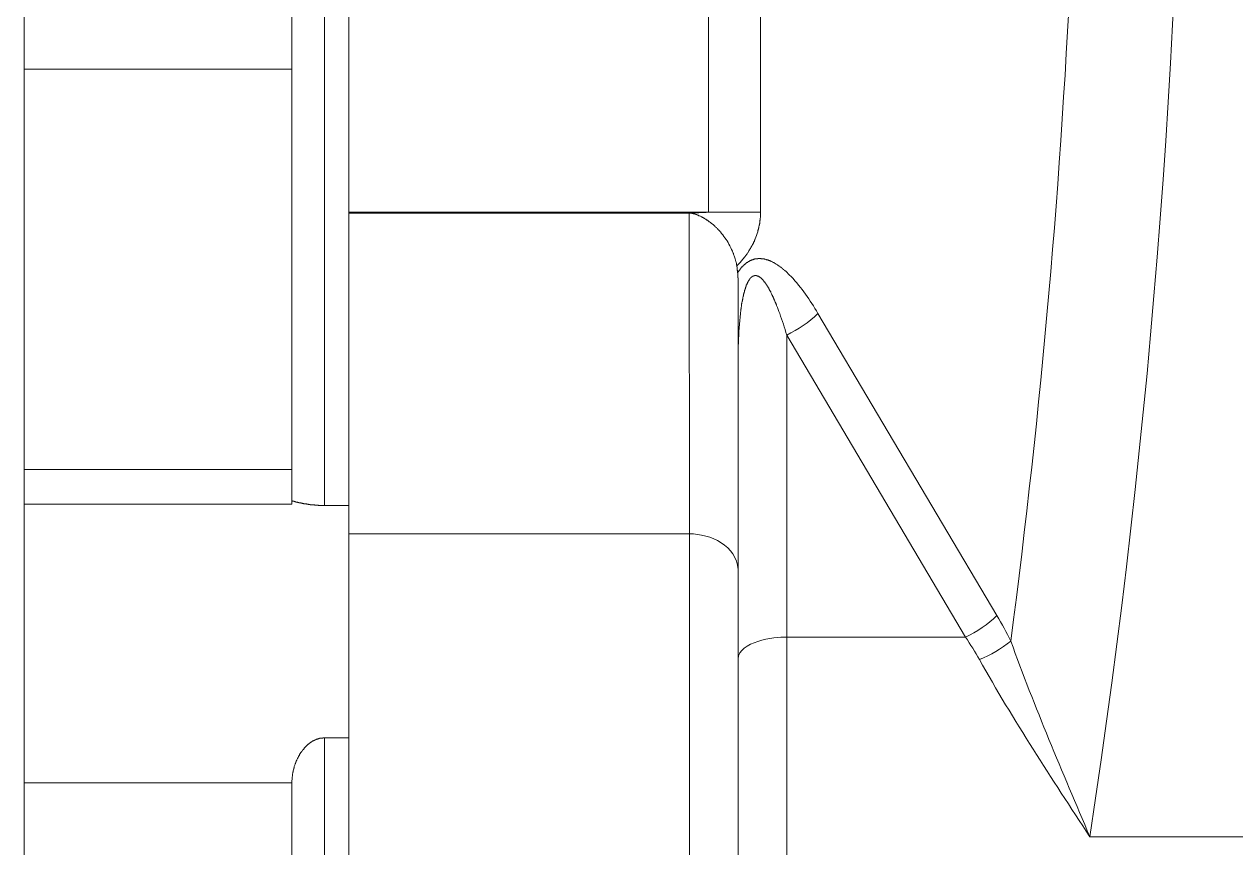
# Model space of a CAD drawing. Header units: millimetres. Extents: x -1838618 to -1600818, y -1770412 to -1553248.
# Drawn here: x -1791919.7 to -1791845, y -1686252.4 to -1686201.6 of the extents above; entities that cross this region are included whole.
import ezdxf

# ---------------------------------------------------------------- set-up
doc = ezdxf.new("R2010")
doc.units = ezdxf.units.MM
doc.header["$LTSCALE"] = 100
doc.layers.add('412equipment', color=6, linetype='Continuous')
doc.layers.add('_____1', color=160, linetype='Continuous')

# ---------------------------------------------------------------- blocks, each defined once
blk = doc.blocks.new('A$C2A4D0462')
at = {"layer": '_____1', "color": 7, "lineweight": 0}
for p, q in [((34.9593, -44.4941), (34.9593, -41.2829)), ((33.1671, -45.7013), (33.1671, -42.9641)), ((31.9331, -43.906), (31.9331, -50.4303)), ((33.0331, -43.906), (31.9331, -43.906)), ((33.2674, -44.4941), (34.7452, -44.4941)), ((34.6671, -45.818), (34.6661, -44.4989)), ((35.9311, -46.1543), (35.1953, -44.911)), ((35.0673, -45.0002), (35.8021, -46.2432)), ((35.0673, -45.0002), (35.0673, -46.2432)), ((33.0331, -45.5531), (31.9331, -45.5531)), ((33.0331, -45.5531), (33.0331, -45.6957)), ((33.0331, -45.6957), (31.9331, -45.6957)), ((33.2674, -45.7013), (33.1671, -45.7013)), ((34.6671, -45.818), (33.2674, -45.818)), ((34.6671, -47.7301), (34.6671, -45.818)), ((35.0673, -48.3144), (35.0673, -46.2432)), ((35.0673, -46.2432), (35.8021, -46.2432)), ((33.1671, -46.6573), (33.2674, -46.6573)), ((33.1671, -47.964), (33.1671, -46.6573)), ((31.9331, -46.8419), (33.0331, -46.8419)), ((33.0331, -46.8419), (33.0331, -48.097))]:
    blk.add_line(p, q, dxfattribs=at)
for points in [[(33.0331, -38.2323), (33.0331, -38.3739), (33.0331, -40.021), (33.0331, -41.0373), (33.0331, -42.8911), (33.0331, -43.906), (33.0331, -45.5531)], [(31.9331, -40.021), (31.9331, -41.0373), (31.9331, -42.8911), (31.9331, -43.906)], [(33.2674, -42.9641), (33.2674, -45.7013), (33.2674, -46.6573), (33.2674, -46.8719)], [(34.8661, -44.7442), (34.8651, -44.7432), (34.8651, -44.7342), (34.864, -44.7332), (34.864, -44.7263), (34.8633, -44.7249), (34.8633, -44.7201), (34.8623, -44.7191), (34.8623, -44.7153)], [(34.8671, -44.7704), (34.8671, -45.1349), (34.8671, -46.3321), (34.8671, -48.1142)], [(33.2674, -48.4642), (33.2674, -48.1111), (33.2674, -47.7301), (33.2674, -46.8719)]]:
    blk.add_lwpolyline(points, dxfattribs=at)
for points in [[(36.3132, -47.0641), (36.8272, -43.6873), (36.8272, -40.2401), (36.3132, -36.8632)], [(36.2381, -40.515), (36.3239, -42.435), (36.2381, -44.3539), (35.9883, -46.259)], [(34.6661, -44.4989), (34.1998, -44.4989), (33.7333, -44.4989), (33.2674, -44.4989)], [(34.7452, -44.4941), (34.8165, -44.4941), (34.888, -44.4941), (34.9593, -44.4941)], [(35.1953, -44.911), (35.1579, -44.9482), (35.1138, -44.9768), (35.0673, -45.0002)], [(34.6671, -45.818), (34.754, -45.8177), (34.863, -45.8663), (34.8671, -45.9652)], [(35.8021, -46.2432), (35.8473, -46.2218), (35.8955, -46.1891), (35.9311, -46.1543)], [(35.9883, -46.259), (35.9696, -46.2235), (35.952, -46.1887), (35.9311, -46.1543)], [(35.0673, -46.2432), (35.0139, -46.2414), (34.8714, -46.2604), (34.8671, -46.3321)], [(35.8021, -46.2432), (35.8224, -46.2735), (35.8416, -46.3035), (35.8593, -46.3352)], [(35.8593, -46.3352), (35.9058, -46.3169), (35.9489, -46.29), (35.9883, -46.259)], [(35.9883, -46.259), (36.0857, -46.5301), (36.2007, -46.7978), (36.3132, -47.0641)], [(36.3132, -47.0641), (36.1566, -46.824), (35.9988, -46.5849), (35.8593, -46.3352)]]:
    blk.add_open_spline(points, degree=3, dxfattribs=at)
for points, knots in [([(34.7452, -44.4941), (34.7452, -44.4941), (34.7452, -41.2829), (34.7452, -41.2829), (34.7452, -41.2805), (34.7452, -41.2778), (34.7452, -41.275), (34.7452, -41.275), (34.7452, -41.2698), (34.7452, -41.2698), (34.7452, -41.2698), (34.7462, -41.2688), (34.7462, -41.2688), (34.7462, -41.2688), (34.7462, -41.2671), (34.7462, -41.2671), (34.7462, -41.2643), (34.7462, -41.2619), (34.7462, -41.2592), (34.7462, -41.2592), (34.7462, -41.254), (34.7462, -41.254), (34.7462, -41.254), (34.7472, -41.253), (34.7472, -41.253), (34.7472, -41.253), (34.7472, -41.2502), (34.7472, -41.2502)], [0, 0, 0, 0, 1, 1, 1, 2, 2, 2, 3, 3, 3, 4, 4, 4, 5, 5, 5, 6, 6, 6, 7, 7, 7, 8, 8, 8, 9, 9, 9, 9]), ([(34.7452, -44.4941), (34.7452, -44.4941), (34.7441, -44.4941), (34.7441, -44.4941), (34.7441, -44.4941), (34.7441, -44.4951), (34.7441, -44.4951), (34.7441, -44.4951), (34.7364, -44.4951), (34.7364, -44.4951), (34.7364, -44.4951), (34.7353, -44.4962), (34.7353, -44.4962), (34.7297, -44.4962), (34.724, -44.4962), (34.7183, -44.4962), (34.7031, -44.4982), (34.6813, -44.4969), (34.6661, -44.4989)], [0, 0, 0, 0, 1, 1, 1, 2, 2, 2, 3, 3, 3, 4, 4, 4, 5, 5, 5, 6, 6, 6, 6]), ([(34.8623, -44.7153), (34.8623, -44.7153), (34.8613, -44.7132), (34.8613, -44.7132), (34.8613, -44.7132), (34.8613, -44.7091), (34.8613, -44.7091), (34.8613, -44.7091), (34.8602, -44.707), (34.8602, -44.707), (34.8602, -44.707), (34.8602, -44.7049), (34.8602, -44.7049), (34.8602, -44.7049), (34.859, -44.7022), (34.859, -44.7022), (34.859, -44.7022), (34.859, -44.7001), (34.859, -44.7001), (34.859, -44.7001), (34.858, -44.698), (34.858, -44.698), (34.858, -44.698), (34.858, -44.696), (34.858, -44.696), (34.858, -44.696), (34.8573, -44.6939), (34.8573, -44.6939), (34.8573, -44.6939), (34.8573, -44.6918), (34.8573, -44.6918), (34.8573, -44.6918), (34.8563, -44.6901), (34.8563, -44.6901), (34.8563, -44.6901), (34.8552, -44.6881), (34.8552, -44.6881), (34.8552, -44.6881), (34.8552, -44.686), (34.8552, -44.686), (34.8535, -44.6808), (34.852, -44.676), (34.8502, -44.6712), (34.8502, -44.6712), (34.8482, -44.667), (34.8482, -44.667), (34.8482, -44.667), (34.8482, -44.665), (34.8482, -44.665), (34.8482, -44.665), (34.8471, -44.6629), (34.8471, -44.6629), (34.8471, -44.6629), (34.8461, -44.6612), (34.8461, -44.6612), (34.8461, -44.6612), (34.8454, -44.6591), (34.8454, -44.6591), (34.8454, -44.6591), (34.8442, -44.6571), (34.8442, -44.6571), (34.8442, -44.6571), (34.8442, -44.6553), (34.8442, -44.6553), (34.8344, -44.6357), (34.8263, -44.6171), (34.8132, -44.6002), (34.8082, -44.5923), (34.8005, -44.5837), (34.7953, -44.5761), (34.7953, -44.5761), (34.7931, -44.5751), (34.7931, -44.5751), (34.7931, -44.5751), (34.792, -44.573), (34.792, -44.573), (34.792, -44.573), (34.7913, -44.572), (34.7913, -44.572), (34.7913, -44.572), (34.7882, -44.5692), (34.7882, -44.5692), (34.7882, -44.5692), (34.7872, -44.5682), (34.7872, -44.5682), (34.7872, -44.5682), (34.7853, -44.5661), (34.7853, -44.5661), (34.7853, -44.5661), (34.7843, -44.5651), (34.7843, -44.5651), (34.7843, -44.5651), (34.7832, -44.564), (34.7832, -44.564), (34.7832, -44.564), (34.7822, -44.562), (34.7822, -44.562), (34.7822, -44.562), (34.7801, -44.5609), (34.7801, -44.5609), (34.7801, -44.5609), (34.7794, -44.5599), (34.7794, -44.5599), (34.7794, -44.5599), (34.7782, -44.5582), (34.7782, -44.5582), (34.7782, -44.5582), (34.7772, -44.5571), (34.7772, -44.5571), (34.7772, -44.5571), (34.7751, -44.5561), (34.7751, -44.5561), (34.7701, -44.5509), (34.7727, -44.5547), (34.7674, -44.5478), (34.7641, -44.5444), (34.761, -44.5447), (34.7583, -44.541), (34.7557, -44.5385), (34.7533, -44.5368), (34.7502, -44.5347), (34.7502, -44.5347), (34.7493, -44.5341), (34.7493, -44.5341), (34.7493, -44.5341), (34.7483, -44.5341), (34.7483, -44.5341), (34.7483, -44.5341), (34.7472, -44.533), (34.7472, -44.533), (34.7472, -44.533), (34.7462, -44.532), (34.7462, -44.532), (34.7462, -44.532), (34.7452, -44.531), (34.7452, -44.531), (34.7452, -44.531), (34.7441, -44.531), (34.7441, -44.531), (34.7441, -44.531), (34.7434, -44.5299), (34.7434, -44.5299), (34.7434, -44.5299), (34.7434, -44.5289), (34.7434, -44.5289), (34.7434, -44.5289), (34.7424, -44.5289), (34.7424, -44.5289), (34.7424, -44.5289), (34.7412, -44.5282), (34.7412, -44.5282), (34.7412, -44.5282), (34.7402, -44.5272), (34.7402, -44.5272), (34.7402, -44.5272), (34.7391, -44.5272), (34.7391, -44.5272), (34.7391, -44.5272), (34.7381, -44.5261), (34.7381, -44.5261), (34.7381, -44.5261), (34.7371, -44.5261), (34.7371, -44.5261), (34.7371, -44.5261), (34.7364, -44.5251), (34.7364, -44.5251), (34.7364, -44.5251), (34.7353, -44.5241), (34.7353, -44.5241), (34.7353, -44.5241), (34.7341, -44.5241), (34.7341, -44.5241), (34.7341, -44.5241), (34.7331, -44.523), (34.7331, -44.523), (34.7331, -44.523), (34.7321, -44.523), (34.7321, -44.523), (34.7321, -44.523), (34.7321, -44.5223), (34.7321, -44.5223), (34.7321, -44.5223), (34.731, -44.5223), (34.731, -44.5223), (34.731, -44.5223), (34.7304, -44.5213), (34.7304, -44.5213), (34.7304, -44.5213), (34.7293, -44.5213), (34.7293, -44.5213), (34.7293, -44.5213), (34.7283, -44.5199), (34.7283, -44.5199), (34.7283, -44.5199), (34.7271, -44.5199), (34.7271, -44.5199), (34.7271, -44.5199), (34.726, -44.5189), (34.726, -44.5189), (34.726, -44.5189), (34.725, -44.5179), (34.725, -44.5179), (34.725, -44.5179), (34.7243, -44.5179), (34.7243, -44.5179), (34.7243, -44.5179), (34.7233, -44.5168), (34.7233, -44.5168), (34.7233, -44.5168), (34.7223, -44.5168), (34.7223, -44.5168), (34.7223, -44.5168), (34.7223, -44.5161), (34.7223, -44.5161), (34.7223, -44.5161), (34.72, -44.5161), (34.72, -44.5161), (34.72, -44.5161), (34.719, -44.5151), (34.719, -44.5151), (34.719, -44.5151), (34.7183, -44.5141), (34.7183, -44.5141), (34.7183, -44.5141), (34.7162, -44.5141), (34.7162, -44.5141), (34.7162, -44.5141), (34.7162, -44.513), (34.7162, -44.513), (34.7138, -44.5127), (34.7116, -44.5106), (34.7092, -44.5103), (34.7092, -44.5103), (34.7081, -44.5103), (34.7081, -44.5103), (34.7081, -44.5103), (34.7071, -44.5093), (34.7071, -44.5093), (34.7071, -44.5093), (34.7064, -44.5093), (34.7064, -44.5093), (34.7064, -44.5093), (34.7052, -44.5082), (34.7052, -44.5082), (34.7052, -44.5082), (34.7042, -44.5082), (34.7042, -44.5082), (34.7042, -44.5082), (34.7031, -44.5072), (34.7031, -44.5072), (34.7031, -44.5072), (34.7011, -44.5072), (34.7011, -44.5072), (34.7011, -44.5072), (34.7011, -44.5062), (34.7011, -44.5062), (34.7011, -44.5062), (34.6983, -44.5062), (34.6983, -44.5062), (34.6983, -44.5062), (34.6983, -44.5048), (34.6983, -44.5048), (34.6983, -44.5048), (34.6961, -44.5048), (34.6961, -44.5048), (34.6961, -44.5048), (34.695, -44.5041), (34.695, -44.5041), (34.695, -44.5041), (34.6933, -44.5041), (34.6933, -44.5041), (34.6933, -44.5041), (34.6933, -44.5031), (34.6933, -44.5031), (34.6933, -44.5031), (34.69, -44.5031), (34.69, -44.5031), (34.69, -44.5031), (34.69, -44.502), (34.69, -44.502), (34.69, -44.502), (34.6873, -44.502), (34.6873, -44.502), (34.6873, -44.502), (34.6863, -44.501), (34.6863, -44.501), (34.6863, -44.501), (34.683, -44.501), (34.683, -44.501), (34.683, -44.501), (34.6823, -44.5), (34.6823, -44.5), (34.6823, -44.5), (34.6782, -44.5), (34.6782, -44.5), (34.6782, -44.5), (34.6771, -44.4989), (34.6771, -44.4989), (34.6771, -44.4989), (34.6721, -44.4989), (34.6721, -44.4989), (34.6704, -44.4989), (34.6682, -44.4989), (34.6661, -44.4989)], [0, 0, 0, 0, 1, 1, 1, 2, 2, 2, 3, 3, 3, 4, 4, 4, 5, 5, 5, 6, 6, 6, 7, 7, 7, 8, 8, 8, 9, 9, 9, 10, 10, 10, 11, 11, 11, 12, 12, 12, 13, 13, 13, 14, 14, 14, 15, 15, 15, 16, 16, 16, 17, 17, 17, 18, 18, 18, 19, 19, 19, 20, 20, 20, 21, 21, 21, 22, 22, 22, 23, 23, 23, 24, 24, 24, 25, 25, 25, 26, 26, 26, 27, 27, 27, 28, 28, 28, 29, 29, 29, 30, 30, 30, 31, 31, 31, 32, 32, 32, 33, 33, 33, 34, 34, 34, 35, 35, 35, 36, 36, 36, 37, 37, 37, 38, 38, 38, 39, 39, 39, 40, 40, 40, 41, 41, 41, 42, 42, 42, 43, 43, 43, 44, 44, 44, 45, 45, 45, 46, 46, 46, 47, 47, 47, 48, 48, 48, 49, 49, 49, 50, 50, 50, 51, 51, 51, 52, 52, 52, 53, 53, 53, 54, 54, 54, 55, 55, 55, 56, 56, 56, 57, 57, 57, 58, 58, 58, 59, 59, 59, 60, 60, 60, 61, 61, 61, 62, 62, 62, 63, 63, 63, 64, 64, 64, 65, 65, 65, 66, 66, 66, 67, 67, 67, 68, 68, 68, 69, 69, 69, 70, 70, 70, 71, 71, 71, 72, 72, 72, 73, 73, 73, 74, 74, 74, 75, 75, 75, 76, 76, 76, 77, 77, 77, 78, 78, 78, 79, 79, 79, 80, 80, 80, 81, 81, 81, 82, 82, 82, 83, 83, 83, 84, 84, 84, 85, 85, 85, 86, 86, 86, 87, 87, 87, 88, 88, 88, 89, 89, 89, 90, 90, 90, 91, 91, 91, 92, 92, 92, 93, 93, 93, 94, 94, 94, 95, 95, 95, 96, 96, 96, 97, 97, 97, 98, 98, 98, 99, 99, 99, 100, 100, 100, 101, 101, 101, 101]), ([(34.9593, -44.4941), (34.9593, -44.4982), (34.9593, -44.5027), (34.9593, -44.5072), (34.9593, -44.5072), (34.9593, -44.5168), (34.9593, -44.5168), (34.9593, -44.5168), (34.9582, -44.5189), (34.9582, -44.5189), (34.9582, -44.5189), (34.9582, -44.5213), (34.9582, -44.5213), (34.9589, -44.5306), (34.9569, -44.5251), (34.9572, -44.5341), (34.9572, -44.5341), (34.9562, -44.5361), (34.9562, -44.5361), (34.9562, -44.5361), (34.9562, -44.541), (34.9562, -44.541), (34.9562, -44.541), (34.955, -44.542), (34.955, -44.542), (34.955, -44.542), (34.955, -44.5461), (34.955, -44.5461), (34.955, -44.5461), (34.9543, -44.5478), (34.9543, -44.5478), (34.9543, -44.5478), (34.9543, -44.5513), (34.9543, -44.5513), (34.9543, -44.5513), (34.9532, -44.553), (34.9532, -44.553), (34.9532, -44.553), (34.9532, -44.5561), (34.9532, -44.5561), (34.9532, -44.5561), (34.9522, -44.5582), (34.9522, -44.5582), (34.9522, -44.5582), (34.9522, -44.5589), (34.9522, -44.5589), (34.9522, -44.5589), (34.9512, -44.5609), (34.9512, -44.5609), (34.9512, -44.5609), (34.9512, -44.5651), (34.9512, -44.5651), (34.9512, -44.5651), (34.9501, -44.5661), (34.9501, -44.5661), (34.9501, -44.5661), (34.9501, -44.5682), (34.9501, -44.5682), (34.9501, -44.5682), (34.9491, -44.5702), (34.9491, -44.5702), (34.9491, -44.5702), (34.9491, -44.572), (34.9491, -44.572), (34.9491, -44.572), (34.9484, -44.573), (34.9484, -44.573), (34.9484, -44.573), (34.9484, -44.5751), (34.9484, -44.5751), (34.9448, -44.5847), (34.9421, -44.5961), (34.9371, -44.605), (34.9371, -44.605), (34.9371, -44.6061), (34.9371, -44.6061), (34.9371, -44.6061), (34.9364, -44.6078), (34.9364, -44.6078), (34.9364, -44.6078), (34.9353, -44.6102), (34.9353, -44.6102), (34.9353, -44.6102), (34.9343, -44.6123), (34.9343, -44.6123), (34.9343, -44.6123), (34.9343, -44.6133), (34.9343, -44.6133), (34.9343, -44.6133), (34.9331, -44.615), (34.9331, -44.615), (34.9331, -44.615), (34.931, -44.6192), (34.931, -44.6192), (34.931, -44.6192), (34.9303, -44.6198), (34.9303, -44.6198), (34.9303, -44.6198), (34.9303, -44.6219), (34.9303, -44.6219), (34.9303, -44.6219), (34.9283, -44.626), (34.9283, -44.626), (34.9283, -44.626), (34.9272, -44.6271), (34.9272, -44.6271), (34.9272, -44.6271), (34.926, -44.6291), (34.926, -44.6291), (34.926, -44.6291), (34.925, -44.6312), (34.925, -44.6312), (34.925, -44.6312), (34.9243, -44.6329), (34.9243, -44.6329), (34.9219, -44.636), (34.9179, -44.6436), (34.9162, -44.6471), (34.9141, -44.6502), (34.9098, -44.6574), (34.9081, -44.6612), (34.9081, -44.6612), (34.9064, -44.6619), (34.9064, -44.6619), (34.9064, -44.6619), (34.9054, -44.6639), (34.9054, -44.6639), (34.9054, -44.6639), (34.9043, -44.666), (34.9043, -44.666), (34.9043, -44.666), (34.9031, -44.667), (34.9031, -44.667), (34.9031, -44.667), (34.9021, -44.6691), (34.9021, -44.6691), (34.9021, -44.6691), (34.9004, -44.6712), (34.9004, -44.6712), (34.9004, -44.6712), (34.8993, -44.6732), (34.8993, -44.6732), (34.8993, -44.6732), (34.8983, -44.6739), (34.8983, -44.6739), (34.8954, -44.6781), (34.8905, -44.6843), (34.8873, -44.6881), (34.8799, -44.697), (34.8707, -44.7073), (34.8623, -44.7153)], [0, 0, 0, 0, 1, 1, 1, 2, 2, 2, 3, 3, 3, 4, 4, 4, 5, 5, 5, 6, 6, 6, 7, 7, 7, 8, 8, 8, 9, 9, 9, 10, 10, 10, 11, 11, 11, 12, 12, 12, 13, 13, 13, 14, 14, 14, 15, 15, 15, 16, 16, 16, 17, 17, 17, 18, 18, 18, 19, 19, 19, 20, 20, 20, 21, 21, 21, 22, 22, 22, 23, 23, 23, 24, 24, 24, 25, 25, 25, 26, 26, 26, 27, 27, 27, 28, 28, 28, 29, 29, 29, 30, 30, 30, 31, 31, 31, 32, 32, 32, 33, 33, 33, 34, 34, 34, 35, 35, 35, 36, 36, 36, 37, 37, 37, 38, 38, 38, 39, 39, 39, 40, 40, 40, 41, 41, 41, 42, 42, 42, 43, 43, 43, 44, 44, 44, 45, 45, 45, 46, 46, 46, 47, 47, 47, 48, 48, 48, 49, 49, 49, 50, 50, 50, 50]), ([(35.1953, -44.911), (35.1629, -44.8558), (35.1283, -44.8062), (35.0852, -44.759), (35.0761, -44.7514), (35.0711, -44.7456), (35.0633, -44.738), (35.0633, -44.738), (35.0613, -44.7359), (35.0613, -44.7359), (35.0613, -44.7359), (35.0592, -44.7349), (35.0592, -44.7349), (35.0592, -44.7349), (35.0573, -44.7332), (35.0573, -44.7332), (35.0573, -44.7332), (35.0552, -44.7311), (35.0552, -44.7311), (35.0552, -44.7311), (35.0532, -44.7301), (35.0532, -44.7301), (35.0532, -44.7301), (35.0514, -44.7284), (35.0514, -44.7284), (35.0514, -44.7284), (35.0502, -44.7273), (35.0502, -44.7273), (35.0502, -44.7273), (35.0482, -44.7249), (35.0482, -44.7249), (35.0482, -44.7249), (35.0461, -44.7239), (35.0461, -44.7239), (35.0461, -44.7239), (35.0444, -44.7229), (35.0444, -44.7229), (35.0444, -44.7229), (35.0432, -44.7211), (35.0432, -44.7211), (35.0333, -44.7167), (35.044, -44.7194), (35.034, -44.7153), (35.033, -44.7139), (35.0259, -44.7098), (35.0242, -44.7091), (35.0222, -44.7073), (35.0175, -44.7046), (35.0154, -44.7032), (35.0154, -44.7032), (35.0142, -44.7022), (35.0142, -44.7022), (35.0142, -44.7022), (35.0122, -44.7022), (35.0122, -44.7022), (35.0122, -44.7022), (35.0111, -44.7011), (35.0111, -44.7011), (35.0111, -44.7011), (35.0094, -44.7001), (35.0094, -44.7001), (35.0094, -44.7001), (35.0084, -44.6991), (35.0084, -44.6991), (35.0084, -44.6991), (35.0073, -44.6991), (35.0073, -44.6991), (35.0073, -44.6991), (35.0051, -44.698), (35.0051, -44.698), (35.0051, -44.698), (35.0041, -44.6974), (35.0041, -44.6974), (35.0041, -44.6974), (35.0023, -44.6974), (35.0023, -44.6974), (35.0023, -44.6974), (35.0013, -44.696), (35.0013, -44.696), (35.0013, -44.696), (35.0003, -44.6949), (35.0003, -44.6949), (35.0003, -44.6949), (34.998, -44.6949), (34.998, -44.6949), (34.998, -44.6949), (34.997, -44.6939), (34.997, -44.6939), (34.997, -44.6939), (34.9963, -44.6939), (34.9963, -44.6939), (34.9963, -44.6939), (34.9942, -44.6929), (34.9942, -44.6929), (34.9942, -44.6929), (34.9932, -44.6929), (34.9932, -44.6929), (34.9932, -44.6929), (34.9922, -44.6918), (34.9922, -44.6918), (34.9922, -44.6918), (34.991, -44.6918), (34.991, -44.6918), (34.991, -44.6918), (34.9893, -44.6912), (34.9893, -44.6912), (34.9893, -44.6912), (34.9872, -44.6912), (34.9872, -44.6912), (34.9872, -44.6912), (34.9849, -44.6901), (34.9849, -44.6901), (34.9849, -44.6901), (34.9843, -44.6901), (34.9843, -44.6901), (34.9843, -44.6901), (34.9832, -44.6891), (34.9832, -44.6891), (34.9832, -44.6891), (34.9812, -44.6891), (34.9812, -44.6891), (34.9812, -44.6891), (34.9791, -44.6881), (34.9791, -44.6881), (34.9791, -44.6881), (34.9762, -44.6881), (34.9762, -44.6881), (34.9762, -44.6881), (34.9751, -44.687), (34.9751, -44.687), (34.9751, -44.687), (34.9713, -44.687), (34.9713, -44.687), (34.9713, -44.687), (34.9701, -44.686), (34.9701, -44.686), (34.9701, -44.686), (34.962, -44.686), (34.962, -44.686), (34.962, -44.686), (34.961, -44.6853), (34.961, -44.6853), (34.961, -44.6853), (34.9593, -44.6853), (34.9593, -44.6853), (34.9572, -44.6853), (34.955, -44.6853), (34.9532, -44.6853), (34.9532, -44.6853), (34.9491, -44.6853), (34.9491, -44.6853), (34.9491, -44.6853), (34.9484, -44.686), (34.9484, -44.686), (34.9484, -44.686), (34.9472, -44.686), (34.9472, -44.686), (34.9452, -44.686), (34.9431, -44.686), (34.9414, -44.686), (34.9414, -44.686), (34.9402, -44.687), (34.9402, -44.687), (34.9402, -44.687), (34.9364, -44.687), (34.9364, -44.687), (34.9364, -44.687), (34.9353, -44.6881), (34.9353, -44.6881), (34.9353, -44.6881), (34.9321, -44.6881), (34.9321, -44.6881), (34.9321, -44.6881), (34.931, -44.6891), (34.931, -44.6891), (34.931, -44.6891), (34.9293, -44.6891), (34.9293, -44.6891), (34.9293, -44.6891), (34.9283, -44.6901), (34.9283, -44.6901), (34.9283, -44.6901), (34.926, -44.6901), (34.926, -44.6901), (34.926, -44.6901), (34.925, -44.6912), (34.925, -44.6912), (34.925, -44.6912), (34.9233, -44.6912), (34.9233, -44.6912), (34.9233, -44.6912), (34.9222, -44.6918), (34.9222, -44.6918), (34.9222, -44.6918), (34.9212, -44.6918), (34.9212, -44.6918), (34.9212, -44.6918), (34.9202, -44.6929), (34.9202, -44.6929), (34.9202, -44.6929), (34.9183, -44.6929), (34.9183, -44.6929), (34.9183, -44.6929), (34.9172, -44.6939), (34.9172, -44.6939), (34.9172, -44.6939), (34.9162, -44.6949), (34.9162, -44.6949), (34.9162, -44.6949), (34.9152, -44.6949), (34.9152, -44.6949), (34.9152, -44.6949), (34.9141, -44.696), (34.9141, -44.696), (34.9141, -44.696), (34.9131, -44.696), (34.9131, -44.696), (34.9131, -44.696), (34.9124, -44.6974), (34.9124, -44.6974), (34.9124, -44.6974), (34.9112, -44.6974), (34.9112, -44.6974), (34.9112, -44.6974), (34.9102, -44.698), (34.9102, -44.698), (34.9102, -44.698), (34.9092, -44.698), (34.9092, -44.698), (34.9092, -44.698), (34.9081, -44.6991), (34.9081, -44.6991), (34.9081, -44.6991), (34.9071, -44.6991), (34.9071, -44.6991), (34.9071, -44.6991), (34.9071, -44.7001), (34.9071, -44.7001), (34.9071, -44.7001), (34.9064, -44.7011), (34.9064, -44.7011), (34.9064, -44.7011), (34.9054, -44.7011), (34.9054, -44.7011), (34.9054, -44.7011), (34.9043, -44.7022), (34.9043, -44.7022), (34.9043, -44.7022), (34.9031, -44.7022), (34.9031, -44.7022), (34.9031, -44.7022), (34.9021, -44.7032), (34.9021, -44.7032), (34.9021, -44.7032), (34.9011, -44.7039), (34.9011, -44.7039), (34.9011, -44.7039), (34.9004, -44.7039), (34.9004, -44.7039), (34.9004, -44.7039), (34.8993, -44.7049), (34.8993, -44.7049), (34.8993, -44.7049), (34.8993, -44.706), (34.8993, -44.706), (34.8993, -44.706), (34.8983, -44.706), (34.8983, -44.706), (34.8983, -44.706), (34.8973, -44.707), (34.8973, -44.707), (34.8973, -44.707), (34.8961, -44.708), (34.8961, -44.708), (34.8961, -44.708), (34.895, -44.7091), (34.895, -44.7091), (34.895, -44.7091), (34.8943, -44.7091), (34.8943, -44.7091), (34.8943, -44.7091), (34.8933, -44.7098), (34.8933, -44.7098), (34.8933, -44.7098), (34.8923, -44.7108), (34.8923, -44.7108), (34.8923, -44.7108), (34.8923, -44.7122), (34.8923, -44.7122), (34.8923, -44.7122), (34.8912, -44.7122), (34.8912, -44.7122), (34.8912, -44.7122), (34.8902, -44.7132), (34.8902, -44.7132), (34.8902, -44.7132), (34.8892, -44.7142), (34.8892, -44.7142), (34.8892, -44.7142), (34.8873, -44.716), (34.8873, -44.716), (34.8873, -44.716), (34.8862, -44.717), (34.8862, -44.717), (34.8862, -44.717), (34.8862, -44.718), (34.8862, -44.718), (34.8862, -44.718), (34.8852, -44.7191), (34.8852, -44.7191), (34.8852, -44.7191), (34.8842, -44.7201), (34.8842, -44.7201), (34.8842, -44.7201), (34.8831, -44.7201), (34.8831, -44.7201), (34.8831, -44.7201), (34.8819, -44.7211), (34.8819, -44.7211), (34.8819, -44.7211), (34.8812, -44.7222), (34.8812, -44.7222), (34.8812, -44.7222), (34.8802, -44.7229), (34.8802, -44.7229), (34.8802, -44.7229), (34.8802, -44.7239), (34.8802, -44.7239), (34.8802, -44.7239), (34.8792, -44.7249), (34.8792, -44.7249), (34.8761, -44.7277), (34.8757, -44.7318), (34.8721, -44.7342), (34.8721, -44.7342), (34.8704, -44.7359), (34.8704, -44.7359), (34.8704, -44.7359), (34.8704, -44.738), (34.8704, -44.738), (34.8704, -44.738), (34.8694, -44.739), (34.8694, -44.739), (34.8694, -44.739), (34.8683, -44.7401), (34.8683, -44.7401), (34.8683, -44.7401), (34.8671, -44.7411), (34.8671, -44.7411), (34.8671, -44.7411), (34.8661, -44.7421), (34.8661, -44.7421), (34.8661, -44.7421), (34.8661, -44.7442), (34.8661, -44.7442)], [0, 0, 0, 0, 1, 1, 1, 2, 2, 2, 3, 3, 3, 4, 4, 4, 5, 5, 5, 6, 6, 6, 7, 7, 7, 8, 8, 8, 9, 9, 9, 10, 10, 10, 11, 11, 11, 12, 12, 12, 13, 13, 13, 14, 14, 14, 15, 15, 15, 16, 16, 16, 17, 17, 17, 18, 18, 18, 19, 19, 19, 20, 20, 20, 21, 21, 21, 22, 22, 22, 23, 23, 23, 24, 24, 24, 25, 25, 25, 26, 26, 26, 27, 27, 27, 28, 28, 28, 29, 29, 29, 30, 30, 30, 31, 31, 31, 32, 32, 32, 33, 33, 33, 34, 34, 34, 35, 35, 35, 36, 36, 36, 37, 37, 37, 38, 38, 38, 39, 39, 39, 40, 40, 40, 41, 41, 41, 42, 42, 42, 43, 43, 43, 44, 44, 44, 45, 45, 45, 46, 46, 46, 47, 47, 47, 48, 48, 48, 49, 49, 49, 50, 50, 50, 51, 51, 51, 52, 52, 52, 53, 53, 53, 54, 54, 54, 55, 55, 55, 56, 56, 56, 57, 57, 57, 58, 58, 58, 59, 59, 59, 60, 60, 60, 61, 61, 61, 62, 62, 62, 63, 63, 63, 64, 64, 64, 65, 65, 65, 66, 66, 66, 67, 67, 67, 68, 68, 68, 69, 69, 69, 70, 70, 70, 71, 71, 71, 72, 72, 72, 73, 73, 73, 74, 74, 74, 75, 75, 75, 76, 76, 76, 77, 77, 77, 78, 78, 78, 79, 79, 79, 80, 80, 80, 81, 81, 81, 82, 82, 82, 83, 83, 83, 84, 84, 84, 85, 85, 85, 86, 86, 86, 87, 87, 87, 88, 88, 88, 89, 89, 89, 90, 90, 90, 91, 91, 91, 92, 92, 92, 93, 93, 93, 94, 94, 94, 95, 95, 95, 96, 96, 96, 97, 97, 97, 98, 98, 98, 99, 99, 99, 100, 100, 100, 101, 101, 101, 102, 102, 102, 103, 103, 103, 104, 104, 104, 105, 105, 105, 106, 106, 106, 107, 107, 107, 108, 108, 108, 109, 109, 109, 110, 110, 110, 111, 111, 111, 112, 112, 112, 113, 113, 113, 114, 114, 114, 115, 115, 115, 116, 116, 116, 117, 117, 117, 118, 118, 118, 118]), ([(34.8671, -44.7704), (34.8671, -44.7704), (34.8671, -44.7649), (34.8671, -44.7649), (34.8671, -44.7649), (34.8661, -44.7642), (34.8661, -44.7642), (34.8661, -44.7618), (34.8661, -44.7594), (34.8661, -44.7573), (34.8661, -44.7525), (34.8661, -44.7483), (34.8661, -44.7442)], [0, 0, 0, 0, 1, 1, 1, 2, 2, 2, 3, 3, 3, 4, 4, 4, 4]), ([(35.0673, -45.0002), (35.0588, -44.9702), (35.0482, -44.9409), (35.0383, -44.912), (35.0344, -44.9006), (35.0299, -44.8892), (35.0253, -44.8782), (35.0253, -44.8782), (35.0253, -44.8762), (35.0253, -44.8762), (35.0253, -44.8762), (35.0242, -44.8741), (35.0242, -44.8741), (35.0242, -44.8741), (35.0232, -44.872), (35.0232, -44.872), (35.0232, -44.872), (35.0213, -44.8679), (35.0213, -44.8679), (35.0213, -44.8679), (35.0213, -44.8662), (35.0213, -44.8662), (35.0213, -44.8662), (35.0203, -44.8651), (35.0203, -44.8651), (35.0203, -44.8651), (35.0182, -44.8613), (35.0182, -44.8613), (35.0182, -44.8613), (35.0182, -44.8593), (35.0182, -44.8593), (35.0182, -44.8593), (35.0172, -44.8569), (35.0172, -44.8569), (35.0172, -44.8569), (35.0161, -44.8551), (35.0161, -44.8551), (35.0161, -44.8551), (35.0154, -44.8541), (35.0154, -44.8541), (35.0154, -44.8541), (35.0142, -44.852), (35.0142, -44.852), (35.0142, -44.852), (35.0142, -44.85), (35.0142, -44.85), (35.0142, -44.85), (35.0132, -44.8483), (35.0132, -44.8483), (35.0132, -44.8483), (35.0122, -44.8472), (35.0122, -44.8472), (35.0122, -44.8472), (35.0111, -44.8452), (35.0111, -44.8452), (35.0111, -44.8452), (35.0111, -44.8431), (35.0111, -44.8431), (35.0111, -44.8431), (35.0101, -44.8421), (35.0101, -44.8421), (35.0101, -44.8421), (35.0094, -44.84), (35.0094, -44.84), (35.0094, -44.84), (35.0084, -44.839), (35.0084, -44.839), (35.0084, -44.839), (35.0084, -44.8372), (35.0084, -44.8372), (35.0061, -44.8331), (35.0037, -44.8293), (35.0023, -44.8252), (35.0023, -44.8252), (35.0013, -44.8241), (35.0013, -44.8241), (35.0013, -44.8241), (35.0013, -44.8221), (35.0013, -44.8221), (35.0013, -44.8221), (34.9991, -44.82), (34.9991, -44.82), (34.9991, -44.82), (34.9991, -44.8183), (34.9991, -44.8183), (34.9991, -44.8183), (34.998, -44.8172), (34.998, -44.8172), (34.998, -44.8172), (34.997, -44.8162), (34.997, -44.8162), (34.997, -44.8162), (34.997, -44.8152), (34.997, -44.8152), (34.997, -44.8152), (34.9963, -44.8128), (34.9963, -44.8128), (34.9963, -44.8128), (34.9953, -44.8121), (34.9953, -44.8121), (34.9953, -44.8121), (34.9953, -44.811), (34.9953, -44.811), (34.9953, -44.811), (34.9942, -44.81), (34.9942, -44.81), (34.9942, -44.81), (34.9932, -44.8079), (34.9932, -44.8079), (34.9932, -44.8079), (34.9932, -44.8069), (34.9932, -44.8069), (34.9932, -44.8069), (34.9922, -44.8062), (34.9922, -44.8062), (34.9922, -44.8062), (34.991, -44.8052), (34.991, -44.8052), (34.991, -44.8052), (34.991, -44.8042), (34.991, -44.8042), (34.991, -44.8042), (34.9903, -44.8031), (34.9903, -44.8031), (34.9903, -44.8031), (34.9893, -44.8021), (34.9893, -44.8021), (34.9893, -44.8021), (34.9893, -44.8011), (34.9893, -44.8011), (34.9893, -44.8011), (34.9872, -44.799), (34.9872, -44.799), (34.9872, -44.799), (34.9872, -44.798), (34.9872, -44.798), (34.9872, -44.798), (34.9862, -44.7969), (34.9862, -44.7969), (34.9862, -44.7969), (34.9862, -44.7959), (34.9862, -44.7959), (34.9862, -44.7959), (34.9849, -44.7949), (34.9849, -44.7949), (34.9849, -44.7949), (34.9843, -44.7942), (34.9843, -44.7942), (34.9843, -44.7942), (34.9843, -44.7931), (34.9843, -44.7931), (34.9843, -44.7931), (34.9832, -44.7921), (34.9832, -44.7921), (34.9832, -44.7921), (34.9822, -44.7911), (34.9822, -44.7911), (34.9822, -44.7911), (34.9822, -44.79), (34.9822, -44.79), (34.9822, -44.79), (34.9812, -44.789), (34.9812, -44.789), (34.9812, -44.789), (34.9812, -44.7883), (34.9812, -44.7883), (34.9812, -44.7883), (34.9791, -44.7862), (34.9791, -44.7862), (34.9791, -44.7862), (34.9784, -44.7852), (34.9784, -44.7852), (34.9784, -44.7852), (34.9784, -44.7838), (34.9784, -44.7838), (34.9784, -44.7838), (34.9774, -44.7828), (34.9774, -44.7828), (34.9774, -44.7828), (34.9762, -44.7821), (34.9762, -44.7821), (34.9762, -44.7821), (34.9751, -44.7811), (34.9751, -44.7811), (34.9751, -44.7811), (34.9751, -44.78), (34.9751, -44.78), (34.9751, -44.78), (34.9731, -44.778), (34.9731, -44.778), (34.9731, -44.778), (34.9724, -44.7769), (34.9724, -44.7769), (34.9724, -44.7769), (34.9713, -44.7763), (34.9713, -44.7763), (34.9713, -44.7763), (34.9713, -44.7752), (34.9713, -44.7752), (34.9713, -44.7752), (34.9701, -44.7752), (34.9701, -44.7752), (34.9701, -44.7752), (34.9701, -44.7742), (34.9701, -44.7742), (34.9701, -44.7742), (34.9691, -44.7731), (34.9691, -44.7731), (34.9691, -44.7731), (34.9681, -44.7721), (34.9681, -44.7721), (34.9681, -44.7721), (34.967, -44.7711), (34.967, -44.7711), (34.967, -44.7711), (34.9632, -44.7669), (34.9632, -44.7669), (34.9632, -44.7669), (34.962, -44.7659), (34.962, -44.7659), (34.962, -44.7659), (34.961, -44.7649), (34.961, -44.7649), (34.961, -44.7649), (34.9603, -44.7649), (34.9603, -44.7649), (34.9603, -44.7649), (34.9603, -44.7642), (34.9603, -44.7642), (34.9603, -44.7642), (34.9593, -44.7642), (34.9593, -44.7642), (34.9593, -44.7642), (34.9593, -44.7632), (34.9593, -44.7632), (34.9593, -44.7632), (34.9582, -44.7632), (34.9582, -44.7632), (34.9582, -44.7632), (34.9572, -44.7621), (34.9572, -44.7621), (34.9572, -44.7621), (34.9562, -44.7621), (34.9562, -44.7621), (34.9562, -44.7621), (34.9562, -44.7611), (34.9562, -44.7611), (34.9562, -44.7611), (34.955, -44.7611), (34.955, -44.7611), (34.955, -44.7611), (34.9543, -44.7601), (34.9543, -44.7601), (34.9543, -44.7601), (34.9532, -44.7601), (34.9532, -44.7601), (34.9532, -44.7601), (34.9532, -44.759), (34.9532, -44.759), (34.9532, -44.759), (34.9522, -44.759), (34.9522, -44.759), (34.9522, -44.759), (34.9512, -44.7583), (34.9512, -44.7583), (34.9512, -44.7583), (34.9491, -44.7583), (34.9491, -44.7583), (34.9491, -44.7583), (34.9491, -44.7573), (34.9491, -44.7573), (34.9491, -44.7573), (34.9472, -44.7573), (34.9472, -44.7573), (34.9472, -44.7573), (34.9462, -44.7563), (34.9462, -44.7563), (34.9462, -44.7563), (34.9431, -44.7563), (34.9431, -44.7563), (34.9431, -44.7563), (34.9431, -44.7549), (34.9431, -44.7549), (34.9402, -44.7549), (34.9371, -44.7549), (34.9343, -44.7549), (34.9343, -44.7549), (34.9343, -44.7563), (34.9343, -44.7563), (34.9343, -44.7563), (34.931, -44.7563), (34.931, -44.7563), (34.931, -44.7563), (34.9303, -44.7573), (34.9303, -44.7573), (34.9303, -44.7573), (34.9283, -44.7573), (34.9283, -44.7573), (34.9283, -44.7573), (34.9283, -44.7583), (34.9283, -44.7583), (34.9283, -44.7583), (34.9272, -44.7583), (34.9272, -44.7583), (34.9272, -44.7583), (34.926, -44.759), (34.926, -44.759), (34.926, -44.759), (34.925, -44.759), (34.925, -44.759), (34.925, -44.759), (34.925, -44.7601), (34.925, -44.7601), (34.925, -44.7601), (34.9243, -44.7601), (34.9243, -44.7601), (34.9243, -44.7601), (34.9222, -44.7621), (34.9222, -44.7621), (34.9222, -44.7621), (34.9212, -44.7621), (34.9212, -44.7621), (34.9212, -44.7621), (34.9212, -44.7632), (34.9212, -44.7632), (34.9212, -44.7632), (34.9202, -44.7632), (34.9202, -44.7632), (34.9202, -44.7632), (34.9202, -44.7642), (34.9202, -44.7642), (34.9202, -44.7642), (34.9191, -44.7642), (34.9191, -44.7642), (34.9191, -44.7642), (34.9191, -44.7649), (34.9191, -44.7649), (34.9191, -44.7649), (34.9183, -44.7649), (34.9183, -44.7649), (34.9183, -44.7649), (34.9183, -44.7659), (34.9183, -44.7659), (34.9183, -44.7659), (34.9172, -44.7659), (34.9172, -44.7659), (34.9172, -44.7659), (34.9172, -44.7669), (34.9172, -44.7669), (34.9172, -44.7669), (34.9162, -44.768), (34.9162, -44.768), (34.9162, -44.768), (34.9162, -44.769), (34.9162, -44.769), (34.9162, -44.769), (34.9152, -44.769), (34.9152, -44.769), (34.9152, -44.769), (34.9152, -44.7704), (34.9152, -44.7704), (34.9152, -44.7704), (34.9141, -44.7704), (34.9141, -44.7704), (34.9141, -44.7704), (34.9141, -44.7711), (34.9141, -44.7711), (34.9141, -44.7711), (34.9131, -44.7721), (34.9131, -44.7721), (34.9131, -44.7721), (34.9124, -44.7731), (34.9124, -44.7731), (34.9124, -44.7731), (34.9124, -44.7742), (34.9124, -44.7742), (34.9124, -44.7742), (34.9112, -44.7752), (34.9112, -44.7752), (34.9112, -44.7752), (34.9112, -44.7763), (34.9112, -44.7763), (34.9112, -44.7763), (34.9102, -44.7763), (34.9102, -44.7763), (34.9102, -44.7763), (34.9102, -44.778), (34.9102, -44.778), (34.9102, -44.778), (34.9092, -44.778), (34.9092, -44.778), (34.9092, -44.778), (34.9092, -44.779), (34.9092, -44.779), (34.9092, -44.779), (34.9081, -44.78), (34.9081, -44.78), (34.9081, -44.78), (34.9081, -44.7811), (34.9081, -44.7811), (34.9081, -44.7811), (34.9071, -44.7821), (34.9071, -44.7821), (34.9071, -44.7821), (34.9071, -44.7828), (34.9071, -44.7828), (34.9071, -44.7828), (34.9064, -44.7838), (34.9064, -44.7838), (34.9064, -44.7838), (34.9064, -44.7852), (34.9064, -44.7852), (34.9064, -44.7852), (34.9054, -44.7862), (34.9054, -44.7862), (34.9054, -44.7862), (34.9054, -44.7873), (34.9054, -44.7873), (34.9054, -44.7873), (34.9043, -44.7883), (34.9043, -44.7883), (34.9043, -44.7883), (34.9043, -44.79), (34.9043, -44.79), (34.9043, -44.79), (34.9031, -44.7911), (34.9031, -44.7911)], [0, 0, 0, 0, 1, 1, 1, 2, 2, 2, 3, 3, 3, 4, 4, 4, 5, 5, 5, 6, 6, 6, 7, 7, 7, 8, 8, 8, 9, 9, 9, 10, 10, 10, 11, 11, 11, 12, 12, 12, 13, 13, 13, 14, 14, 14, 15, 15, 15, 16, 16, 16, 17, 17, 17, 18, 18, 18, 19, 19, 19, 20, 20, 20, 21, 21, 21, 22, 22, 22, 23, 23, 23, 24, 24, 24, 25, 25, 25, 26, 26, 26, 27, 27, 27, 28, 28, 28, 29, 29, 29, 30, 30, 30, 31, 31, 31, 32, 32, 32, 33, 33, 33, 34, 34, 34, 35, 35, 35, 36, 36, 36, 37, 37, 37, 38, 38, 38, 39, 39, 39, 40, 40, 40, 41, 41, 41, 42, 42, 42, 43, 43, 43, 44, 44, 44, 45, 45, 45, 46, 46, 46, 47, 47, 47, 48, 48, 48, 49, 49, 49, 50, 50, 50, 51, 51, 51, 52, 52, 52, 53, 53, 53, 54, 54, 54, 55, 55, 55, 56, 56, 56, 57, 57, 57, 58, 58, 58, 59, 59, 59, 60, 60, 60, 61, 61, 61, 62, 62, 62, 63, 63, 63, 64, 64, 64, 65, 65, 65, 66, 66, 66, 67, 67, 67, 68, 68, 68, 69, 69, 69, 70, 70, 70, 71, 71, 71, 72, 72, 72, 73, 73, 73, 74, 74, 74, 75, 75, 75, 76, 76, 76, 77, 77, 77, 78, 78, 78, 79, 79, 79, 80, 80, 80, 81, 81, 81, 82, 82, 82, 83, 83, 83, 84, 84, 84, 85, 85, 85, 86, 86, 86, 87, 87, 87, 88, 88, 88, 89, 89, 89, 90, 90, 90, 91, 91, 91, 92, 92, 92, 93, 93, 93, 94, 94, 94, 95, 95, 95, 96, 96, 96, 97, 97, 97, 98, 98, 98, 99, 99, 99, 100, 100, 100, 101, 101, 101, 102, 102, 102, 103, 103, 103, 104, 104, 104, 105, 105, 105, 106, 106, 106, 107, 107, 107, 108, 108, 108, 109, 109, 109, 110, 110, 110, 111, 111, 111, 112, 112, 112, 113, 113, 113, 114, 114, 114, 115, 115, 115, 116, 116, 116, 117, 117, 117, 118, 118, 118, 119, 119, 119, 120, 120, 120, 121, 121, 121, 122, 122, 122, 123, 123, 123, 124, 124, 124, 125, 125, 125, 126, 126, 126, 127, 127, 127, 128, 128, 128, 129, 129, 129, 130, 130, 130, 131, 131, 131, 132, 132, 132, 133, 133, 133, 134, 134, 134, 135, 135, 135, 136, 136, 136, 137, 137, 137, 138, 138, 138, 139, 139, 139, 140, 140, 140, 141, 141, 141, 142, 142, 142, 142]), ([(34.9031, -44.7911), (34.9031, -44.7911), (34.9031, -44.7921), (34.9031, -44.7921), (34.9031, -44.7921), (34.9021, -44.7931), (34.9021, -44.7931), (34.9021, -44.7931), (34.9021, -44.7942), (34.9021, -44.7942), (34.9021, -44.7942), (34.9011, -44.7949), (34.9011, -44.7949), (34.9011, -44.7949), (34.9011, -44.7969), (34.9011, -44.7969), (34.9011, -44.7969), (34.9004, -44.798), (34.9004, -44.798), (34.9004, -44.798), (34.9004, -44.8004), (34.9004, -44.8004), (34.9004, -44.8004), (34.8993, -44.8011), (34.8993, -44.8011), (34.8993, -44.8011), (34.8993, -44.8031), (34.8993, -44.8031), (34.8993, -44.8031), (34.8983, -44.8042), (34.8983, -44.8042), (34.8983, -44.8042), (34.8983, -44.8062), (34.8983, -44.8062), (34.8983, -44.8062), (34.8973, -44.8069), (34.8973, -44.8069), (34.8973, -44.8069), (34.8973, -44.809), (34.8973, -44.809), (34.8973, -44.809), (34.8961, -44.81), (34.8961, -44.81), (34.8961, -44.81), (34.8961, -44.8121), (34.8961, -44.8121), (34.8961, -44.8121), (34.895, -44.8128), (34.895, -44.8128), (34.895, -44.8128), (34.895, -44.8162), (34.895, -44.8162), (34.895, -44.8162), (34.8943, -44.8172), (34.8943, -44.8172), (34.8943, -44.8172), (34.8943, -44.819), (34.8943, -44.819), (34.8943, -44.819), (34.8933, -44.82), (34.8933, -44.82), (34.8933, -44.82), (34.8933, -44.8231), (34.8933, -44.8231), (34.8933, -44.8231), (34.8923, -44.8241), (34.8923, -44.8241), (34.8923, -44.8241), (34.8923, -44.8269), (34.8923, -44.8269), (34.8923, -44.8269), (34.8912, -44.8279), (34.8912, -44.8279), (34.8912, -44.8279), (34.8912, -44.831), (34.8912, -44.831), (34.8912, -44.831), (34.8902, -44.8321), (34.8902, -44.8321), (34.8902, -44.8321), (34.8902, -44.8352), (34.8902, -44.8352), (34.8902, -44.8352), (34.8892, -44.8362), (34.8892, -44.8362), (34.8892, -44.8362), (34.8892, -44.839), (34.8892, -44.839), (34.8892, -44.839), (34.8883, -44.84), (34.8883, -44.84), (34.8883, -44.84), (34.8883, -44.8431), (34.8883, -44.8431), (34.8883, -44.8431), (34.8873, -44.8452), (34.8873, -44.8452), (34.8876, -44.8517), (34.8859, -44.8469), (34.8862, -44.8531), (34.8862, -44.8531), (34.8852, -44.8541), (34.8852, -44.8541), (34.8852, -44.8541), (34.8852, -44.8593), (34.8852, -44.8593), (34.8852, -44.8593), (34.8842, -44.8613), (34.8842, -44.8613), (34.8842, -44.8613), (34.8842, -44.8641), (34.8842, -44.8641), (34.8842, -44.8641), (34.8831, -44.8662), (34.8831, -44.8662), (34.8831, -44.8662), (34.8831, -44.8679), (34.8831, -44.8679), (34.8835, -44.8727), (34.8816, -44.8672), (34.8819, -44.8772), (34.8819, -44.8772), (34.8812, -44.8793), (34.8812, -44.8793), (34.8812, -44.8793), (34.8812, -44.883), (34.8812, -44.883), (34.8812, -44.883), (34.8802, -44.8851), (34.8802, -44.8851), (34.8802, -44.8851), (34.8802, -44.8868), (34.8802, -44.8868), (34.8806, -44.8955), (34.8788, -44.8889), (34.8792, -44.8972), (34.869, -44.9733), (34.8668, -45.0563), (34.8671, -45.1349)], [0, 0, 0, 0, 1, 1, 1, 2, 2, 2, 3, 3, 3, 4, 4, 4, 5, 5, 5, 6, 6, 6, 7, 7, 7, 8, 8, 8, 9, 9, 9, 10, 10, 10, 11, 11, 11, 12, 12, 12, 13, 13, 13, 14, 14, 14, 15, 15, 15, 16, 16, 16, 17, 17, 17, 18, 18, 18, 19, 19, 19, 20, 20, 20, 21, 21, 21, 22, 22, 22, 23, 23, 23, 24, 24, 24, 25, 25, 25, 26, 26, 26, 27, 27, 27, 28, 28, 28, 29, 29, 29, 30, 30, 30, 31, 31, 31, 32, 32, 32, 33, 33, 33, 34, 34, 34, 35, 35, 35, 36, 36, 36, 37, 37, 37, 38, 38, 38, 39, 39, 39, 40, 40, 40, 41, 41, 41, 42, 42, 42, 43, 43, 43, 44, 44, 44, 45, 45, 45, 46, 46, 46, 46]), ([(33.0331, -45.6809), (33.0331, -45.6809), (33.0342, -45.6809), (33.0342, -45.6809), (33.0342, -45.6809), (33.0342, -45.6823), (33.0342, -45.6823), (33.0342, -45.6823), (33.0362, -45.6823), (33.0362, -45.6823), (33.0362, -45.6823), (33.0362, -45.6833), (33.0362, -45.6833), (33.0362, -45.6833), (33.0392, -45.6833), (33.0392, -45.6833), (33.0392, -45.6833), (33.0392, -45.684), (33.0392, -45.684), (33.0392, -45.684), (33.0423, -45.684), (33.0423, -45.684), (33.0423, -45.684), (33.0423, -45.6851), (33.0423, -45.6851), (33.0423, -45.6851), (33.0452, -45.6851), (33.0452, -45.6851), (33.0452, -45.6851), (33.0462, -45.6861), (33.0462, -45.6861), (33.0462, -45.6861), (33.0493, -45.6861), (33.0493, -45.6861), (33.0493, -45.6861), (33.05, -45.6871), (33.05, -45.6871), (33.05, -45.6871), (33.0533, -45.6871), (33.0533, -45.6871), (33.0533, -45.6871), (33.0533, -45.6882), (33.0533, -45.6882), (33.0533, -45.6882), (33.056, -45.6882), (33.056, -45.6882), (33.056, -45.6882), (33.0571, -45.6892), (33.0571, -45.6892), (33.0571, -45.6892), (33.0614, -45.6892), (33.0614, -45.6892), (33.0614, -45.6892), (33.0621, -45.6899), (33.0621, -45.6899), (33.0621, -45.6899), (33.0662, -45.6899), (33.0662, -45.6899), (33.0662, -45.6899), (33.0674, -45.6909), (33.0674, -45.6909), (33.0674, -45.6909), (33.0702, -45.6909), (33.0702, -45.6909), (33.0702, -45.6909), (33.0712, -45.692), (33.0712, -45.692), (33.0712, -45.692), (33.0762, -45.692), (33.0762, -45.692), (33.0762, -45.692), (33.0772, -45.693), (33.0772, -45.693), (33.0772, -45.693), (33.081, -45.693), (33.081, -45.693), (33.081, -45.693), (33.0822, -45.694), (33.0822, -45.694), (33.0822, -45.694), (33.087, -45.694), (33.087, -45.694), (33.087, -45.694), (33.0881, -45.6951), (33.0881, -45.6951), (33.0881, -45.6951), (33.0931, -45.6951), (33.0931, -45.6951), (33.0931, -45.6951), (33.0941, -45.6957), (33.0941, -45.6957), (33.0941, -45.6957), (33.1001, -45.6957), (33.1001, -45.6957), (33.1001, -45.6957), (33.1012, -45.6971), (33.1012, -45.6971), (33.1038, -45.6971), (33.1058, -45.6971), (33.1082, -45.6971), (33.1082, -45.6971), (33.1082, -45.6982), (33.1082, -45.6982), (33.1103, -45.6982), (33.1129, -45.6982), (33.1153, -45.6982), (33.1153, -45.6982), (33.1163, -45.6992), (33.1163, -45.6992), (33.1163, -45.6992), (33.1263, -45.6992), (33.1263, -45.6992), (33.1263, -45.6992), (33.1273, -45.7002), (33.1273, -45.7002), (33.1273, -45.7002), (33.1291, -45.7002), (33.1291, -45.7002), (33.1318, -45.7002), (33.1344, -45.7002), (33.1372, -45.7002), (33.1372, -45.7002), (33.1411, -45.7002), (33.1411, -45.7002), (33.1411, -45.7002), (33.1422, -45.7013), (33.1422, -45.7013), (33.1422, -45.7013), (33.1442, -45.7013), (33.1442, -45.7013), (33.1466, -45.7013), (33.1496, -45.7013), (33.1523, -45.7013), (33.1573, -45.7013), (33.1621, -45.7013), (33.1671, -45.7013)], [0, 0, 0, 0, 1, 1, 1, 2, 2, 2, 3, 3, 3, 4, 4, 4, 5, 5, 5, 6, 6, 6, 7, 7, 7, 8, 8, 8, 9, 9, 9, 10, 10, 10, 11, 11, 11, 12, 12, 12, 13, 13, 13, 14, 14, 14, 15, 15, 15, 16, 16, 16, 17, 17, 17, 18, 18, 18, 19, 19, 19, 20, 20, 20, 21, 21, 21, 22, 22, 22, 23, 23, 23, 24, 24, 24, 25, 25, 25, 26, 26, 26, 27, 27, 27, 28, 28, 28, 29, 29, 29, 30, 30, 30, 31, 31, 31, 32, 32, 32, 33, 33, 33, 34, 34, 34, 35, 35, 35, 36, 36, 36, 37, 37, 37, 38, 38, 38, 39, 39, 39, 40, 40, 40, 41, 41, 41, 42, 42, 42, 43, 43, 43, 44, 44, 44, 45, 45, 45, 45]), ([(33.0331, -46.8419), (33.0328, -46.8337), (33.0342, -46.8312), (33.0342, -46.824), (33.0338, -46.8157), (33.0355, -46.8223), (33.0352, -46.8144), (33.0352, -46.8144), (33.0352, -46.8099), (33.0352, -46.8099), (33.0352, -46.8099), (33.0362, -46.8082), (33.0362, -46.8082), (33.0362, -46.8082), (33.0362, -46.8051), (33.0362, -46.8051), (33.0362, -46.8051), (33.0374, -46.803), (33.0374, -46.803), (33.0366, -46.7947), (33.0388, -46.8016), (33.0381, -46.793), (33.0398, -46.7903), (33.0398, -46.7872), (33.0412, -46.7844), (33.0412, -46.7844), (33.0412, -46.782), (33.0412, -46.782), (33.0412, -46.782), (33.0423, -46.7799), (33.0423, -46.7799), (33.0423, -46.7799), (33.0423, -46.7782), (33.0423, -46.7782), (33.0423, -46.7782), (33.0433, -46.7772), (33.0433, -46.7772), (33.0433, -46.7772), (33.0433, -46.7751), (33.0433, -46.7751), (33.0443, -46.7716), (33.0455, -46.7675), (33.0473, -46.7641), (33.0473, -46.7641), (33.0483, -46.762), (33.0483, -46.762), (33.0483, -46.762), (33.0483, -46.7603), (33.0483, -46.7603), (33.0483, -46.7603), (33.0493, -46.7592), (33.0493, -46.7592), (33.0493, -46.7592), (33.05, -46.7572), (33.05, -46.7572), (33.05, -46.7572), (33.05, -46.7551), (33.05, -46.7551), (33.05, -46.7551), (33.051, -46.753), (33.051, -46.753), (33.051, -46.753), (33.0522, -46.752), (33.0522, -46.752), (33.0522, -46.752), (33.0522, -46.7499), (33.0522, -46.7499), (33.0522, -46.7499), (33.0533, -46.7482), (33.0533, -46.7482), (33.0533, -46.7482), (33.0543, -46.7472), (33.0543, -46.7472), (33.0567, -46.741), (33.06, -46.7348), (33.0631, -46.7293), (33.0631, -46.7293), (33.0641, -46.7282), (33.0641, -46.7282), (33.0641, -46.7282), (33.0652, -46.7262), (33.0652, -46.7262), (33.0652, -46.7262), (33.0662, -46.7248), (33.0662, -46.7248), (33.0662, -46.7248), (33.0662, -46.7231), (33.0662, -46.7231), (33.0662, -46.7231), (33.0674, -46.722), (33.0674, -46.722), (33.0674, -46.722), (33.0681, -46.72), (33.0681, -46.72), (33.0681, -46.72), (33.0691, -46.7189), (33.0691, -46.7189), (33.0691, -46.7189), (33.0702, -46.7179), (33.0702, -46.7179), (33.0702, -46.7179), (33.0712, -46.7162), (33.0712, -46.7162), (33.0712, -46.7162), (33.0722, -46.7152), (33.0722, -46.7152), (33.0722, -46.7152), (33.0733, -46.7141), (33.0733, -46.7141), (33.0733, -46.7141), (33.074, -46.712), (33.074, -46.712), (33.074, -46.712), (33.0752, -46.7114), (33.0752, -46.7114), (33.0752, -46.7114), (33.0762, -46.71), (33.0762, -46.71), (33.0762, -46.71), (33.0772, -46.7079), (33.0772, -46.7079), (33.081, -46.7045), (33.0803, -46.7048), (33.0833, -46.701), (33.0857, -46.699), (33.0822, -46.7007), (33.087, -46.6962), (33.0888, -46.6941), (33.0907, -46.6928), (33.092, -46.691), (33.0938, -46.6893), (33.0955, -46.6876), (33.0974, -46.6862), (33.1029, -46.6797), (33.0988, -46.6859), (33.1032, -46.6814), (33.1079, -46.6759), (33.1038, -46.6821), (33.1082, -46.6769), (33.1082, -46.6769), (33.1093, -46.6759), (33.1093, -46.6759), (33.1093, -46.6759), (33.1103, -46.6759), (33.1103, -46.6759), (33.1103, -46.6759), (33.1112, -46.6752), (33.1112, -46.6752), (33.1112, -46.6752), (33.1122, -46.6742), (33.1122, -46.6742), (33.1122, -46.6742), (33.1132, -46.6742), (33.1132, -46.6742), (33.1132, -46.6742), (33.1143, -46.6731), (33.1143, -46.6731), (33.1143, -46.6731), (33.1153, -46.6731), (33.1153, -46.6731), (33.1153, -46.6731), (33.117, -46.6711), (33.117, -46.6711), (33.117, -46.6711), (33.118, -46.6711), (33.118, -46.6711), (33.118, -46.6711), (33.1193, -46.67), (33.1193, -46.67), (33.1193, -46.67), (33.1203, -46.67), (33.1203, -46.67), (33.1203, -46.67), (33.1213, -46.6693), (33.1213, -46.6693), (33.1213, -46.6693), (33.1224, -46.6693), (33.1224, -46.6693), (33.1224, -46.6693), (33.123, -46.6683), (33.123, -46.6683), (33.123, -46.6683), (33.1241, -46.6683), (33.1241, -46.6683), (33.1241, -46.6683), (33.1253, -46.6673), (33.1253, -46.6673), (33.1253, -46.6673), (33.1263, -46.6673), (33.1263, -46.6673), (33.1263, -46.6673), (33.1273, -46.6659), (33.1273, -46.6659), (33.1273, -46.6659), (33.1284, -46.6659), (33.1284, -46.6659), (33.1284, -46.6659), (33.1291, -46.6649), (33.1291, -46.6649), (33.1291, -46.6649), (33.1311, -46.6649), (33.1311, -46.6649), (33.1311, -46.6649), (33.1322, -46.6638), (33.1322, -46.6638), (33.1322, -46.6638), (33.1334, -46.6638), (33.1334, -46.6638), (33.1334, -46.6638), (33.1344, -46.6631), (33.1344, -46.6631), (33.1344, -46.6631), (33.1361, -46.6631), (33.1361, -46.6631), (33.1361, -46.6631), (33.1372, -46.6621), (33.1372, -46.6621), (33.1372, -46.6621), (33.1392, -46.6621), (33.1392, -46.6621), (33.1392, -46.6621), (33.1404, -46.6611), (33.1404, -46.6611), (33.1404, -46.6611), (33.1432, -46.6611), (33.1432, -46.6611), (33.1432, -46.6611), (33.1442, -46.66), (33.1442, -46.66), (33.1442, -46.66), (33.1463, -46.66), (33.1463, -46.66), (33.1463, -46.66), (33.147, -46.659), (33.147, -46.659), (33.147, -46.659), (33.1513, -46.659), (33.1513, -46.659), (33.1513, -46.659), (33.1523, -46.658), (33.1523, -46.658), (33.1523, -46.658), (33.1563, -46.658), (33.1563, -46.658), (33.164, -46.6583), (33.1573, -46.6566), (33.1671, -46.6573)], [0, 0, 0, 0, 1, 1, 1, 2, 2, 2, 3, 3, 3, 4, 4, 4, 5, 5, 5, 6, 6, 6, 7, 7, 7, 8, 8, 8, 9, 9, 9, 10, 10, 10, 11, 11, 11, 12, 12, 12, 13, 13, 13, 14, 14, 14, 15, 15, 15, 16, 16, 16, 17, 17, 17, 18, 18, 18, 19, 19, 19, 20, 20, 20, 21, 21, 21, 22, 22, 22, 23, 23, 23, 24, 24, 24, 25, 25, 25, 26, 26, 26, 27, 27, 27, 28, 28, 28, 29, 29, 29, 30, 30, 30, 31, 31, 31, 32, 32, 32, 33, 33, 33, 34, 34, 34, 35, 35, 35, 36, 36, 36, 37, 37, 37, 38, 38, 38, 39, 39, 39, 40, 40, 40, 41, 41, 41, 42, 42, 42, 43, 43, 43, 44, 44, 44, 45, 45, 45, 46, 46, 46, 47, 47, 47, 48, 48, 48, 49, 49, 49, 50, 50, 50, 51, 51, 51, 52, 52, 52, 53, 53, 53, 54, 54, 54, 55, 55, 55, 56, 56, 56, 57, 57, 57, 58, 58, 58, 59, 59, 59, 60, 60, 60, 61, 61, 61, 62, 62, 62, 63, 63, 63, 64, 64, 64, 65, 65, 65, 66, 66, 66, 67, 67, 67, 68, 68, 68, 69, 69, 69, 70, 70, 70, 71, 71, 71, 72, 72, 72, 73, 73, 73, 74, 74, 74, 75, 75, 75, 76, 76, 76, 77, 77, 77, 78, 78, 78, 79, 79, 79, 80, 80, 80, 81, 81, 81, 82, 82, 82, 82]), ([(36.3132, -47.0641), (36.3132, -47.0641), (39.9002, -47.0641), (39.9002, -47.0641), (39.9254, -47.0652), (39.9466, -47.0624), (39.9712, -47.061), (39.9783, -47.0597), (39.9853, -47.0583), (39.9924, -47.0562), (39.9924, -47.0562), (39.9951, -47.0552), (39.9951, -47.0552), (39.9951, -47.0552), (39.9972, -47.0541), (39.9972, -47.0541), (39.9972, -47.0541), (39.9991, -47.0531), (39.9991, -47.0531), (39.9991, -47.0531), (40.0001, -47.0521), (40.0001, -47.0521), (40.0001, -47.0521), (40.0001, -47.051), (40.0001, -47.051)], [0, 0, 0, 0, 1, 1, 1, 2, 2, 2, 3, 3, 3, 4, 4, 4, 5, 5, 5, 6, 6, 6, 7, 7, 7, 8, 8, 8, 8])]:
    blk.add_open_spline(points, degree=3, knots=knots, dxfattribs=at)
blk = doc.blocks.new('LOW PLATFOR')
at = {"layer": '412equipment', "linetype": 'Continuous', "lineweight": 0, "xscale": 15, "yscale": 15, "zscale": 15}
blk.add_blockref('A$C2A4D0462', (-26600.084, 0, 590), dxfattribs=at)

msp = doc.modelspace()

# ---------------------------------------------------------------- block references
at = {"layer": '412equipment', "color": 7}
msp.add_blockref('LOW PLATFOR', (-1765798.605, -1685545.743), dxfattribs=at)

doc.saveas('drawing.dxf')
